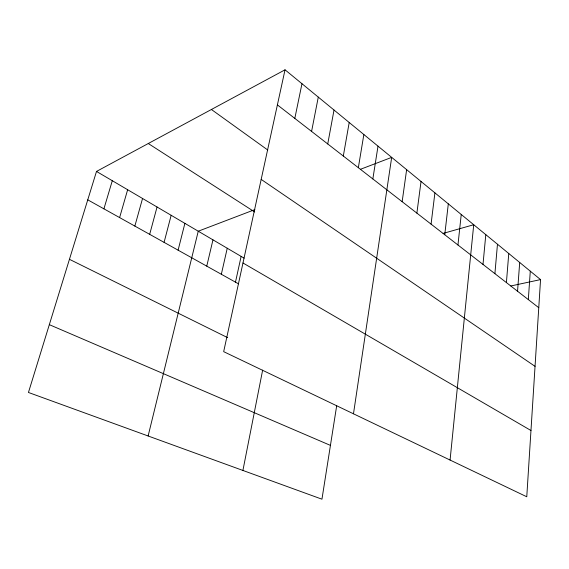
<?xml version="1.0" encoding="UTF-8"?>
<svg xmlns="http://www.w3.org/2000/svg" width="569" height="569" viewBox="0 0 569 569"><rect width="100%" height="100%" fill="white"/><g stroke="black" fill="none" stroke-linecap="round" stroke-linejoin="round"><path stroke-width="0.85" d="M540.55 279.599L526.766 496.773L223.674 351.656L285.033 69.809L540.55 279.599L510.827 285.972M528.324 299.6L530.287 271.171M517.548 291.236L519.696 262.48M506.41 282.594L508.764 253.504M494.902 273.668L497.47 244.229M483.003 264.436L485.798 234.648M450.072 460.058L473.728 224.734L443.095 233.418M457.953 244.997L461.239 214.485M444.752 234.748L448.308 203.866M431.067 224.136L434.915 192.87M416.878 213.126L421.032 181.475M402.148 201.696L406.636 169.647M353.477 413.805L391.685 157.378L360.469 169.292M336.706 405.612L321.954 499.191L28.45 392.468L96.502 171.433L285.033 69.809M372.844 178.951L378.008 146.148M358.342 167.699L363.854 134.526M343.313 156.041L349.202 122.499M327.737 143.957L334.024 110.037M242.913 470.449L262.643 370.127M311.584 131.418L318.291 97.114M294.813 118.409L301.968 83.714M235.481 282.146L241.128 256.399M221.334 274.265L227.251 248.24M206.76 266.143L212.97 239.848M148.125 435.982L198.254 231.206L254.884 209.591M178.104 250.175L184.889 223.354M164.085 242.366L171.162 215.288M149.675 234.336L157.051 207.002M134.853 226.078L142.549 198.481M119.611 217.586L127.641 189.719M103.914 208.837L112.299 180.707M49.325 324.664L330.433 445.392M69.446 259.308L227.692 337.68M87.761 199.84L238.532 283.846M242.977 262.985L530.969 430.513M96.502 171.433L244.122 258.155M148.281 143.523L254.684 211.967M261.178 179.399L535.045 366.344M211.412 109.49L267.729 149.996M277.395 104.888L538.765 307.701"/></g></svg>
